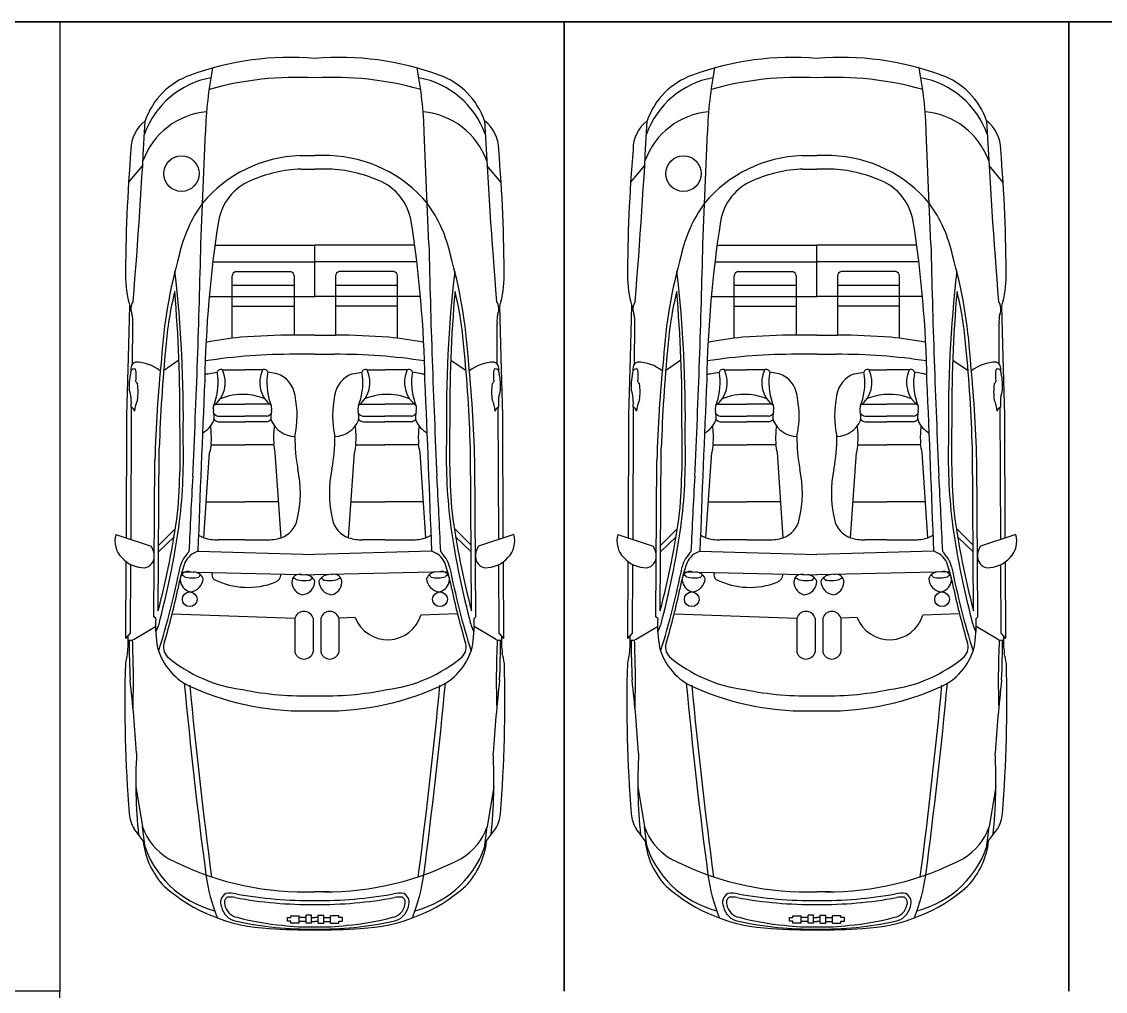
# Model space of a CAD drawing. Header units: inches. Extents: x 478327 to 492265, y -26791 to -22136.
# Drawn here: x 481247 to 481462.4, y -22395.9 to -22203.1 of the extents above; entities that cross this region are included whole.
import ezdxf

# ---------------------------------------------------------------- set-up
doc = ezdxf.new("R2010")
doc.units = ezdxf.units.IN
doc.header["$MEASUREMENT"] = 0
doc.layers.add('ceco.net 92', color=9, linetype='Continuous')
doc.layers.add('Parking', color=7, linetype='Continuous')

msp = doc.modelspace()

# ---------------------------------------------------------------- linework, layer by layer
at = {"layer": 'ceco.net 92', "linetype": 'ByBlock', "ltscale": 0.4}
for p, q in [((481282.602, -22247.23), (481283.507, -22225.153)), ((481327.927, -22247.23), (481327.022, -22225.153)), ((481382.4, -22247.23), (481383.305, -22225.153)), ((481427.725, -22247.23), (481426.82, -22225.153)), ((481302.278, -22229.725), (481305.265, -22229.725)), ((481308.251, -22229.725), (481305.265, -22229.725)), ((481402.076, -22229.725), (481405.063, -22229.725)), ((481408.049, -22229.725), (481405.063, -22229.725)), ((481268.233, -22235.041), (481271.043, -22231.661)), ((481342.296, -22235.041), (481339.487, -22231.661)), ((481368.031, -22235.041), (481370.841, -22231.661)), ((481442.094, -22235.041), (481439.285, -22231.661)), ((481302.492, -22232.387), (481305.265, -22232.387)), ((481308.038, -22232.387), (481305.265, -22232.387)), ((481402.29, -22232.387), (481405.063, -22232.387)), ((481407.836, -22232.387), (481405.063, -22232.387)), ((481285.423, -22247.506), (481305.265, -22247.506)), ((481325.107, -22247.506), (481305.265, -22247.506)), ((481305.265, -22257.766), (481305.265, -22247.506)), ((481385.221, -22247.506), (481405.063, -22247.506)), ((481424.905, -22247.506), (481405.063, -22247.506)), ((481405.063, -22257.766), (481405.063, -22247.506)), ((481284.992, -22250.872), (481305.265, -22250.872)), ((481325.538, -22250.872), (481305.265, -22250.872)), ((481384.79, -22250.872), (481405.063, -22250.872)), ((481425.336, -22250.872), (481405.063, -22250.872)), ((481288.833, -22266.035), (481288.833, -22253.645)), ((481289.569, -22252.771), (481300.418, -22252.771)), ((481301.154, -22253.645), (481301.154, -22265.399)), ((481309.375, -22253.645), (481309.375, -22265.399)), ((481320.961, -22252.771), (481310.112, -22252.771)), ((481321.697, -22266.035), (481321.697, -22253.645)), ((481388.631, -22266.035), (481388.631, -22253.645)), ((481389.367, -22252.771), (481400.216, -22252.771)), ((481400.952, -22253.645), (481400.952, -22265.399)), ((481409.173, -22253.645), (481409.173, -22265.399)), ((481420.759, -22252.771), (481409.91, -22252.771)), ((481421.495, -22266.035), (481421.495, -22253.645)), ((481301.154, -22255.54), (481288.833, -22255.54)), ((481321.697, -22255.54), (481309.375, -22255.54)), ((481400.952, -22255.54), (481388.631, -22255.54)), ((481421.495, -22255.54), (481409.173, -22255.54)), ((481284.267, -22257.766), (481305.265, -22257.766)), ((481326.263, -22257.766), (481305.265, -22257.766)), ((481384.065, -22257.766), (481405.063, -22257.766)), ((481426.061, -22257.766), (481405.063, -22257.766)), ((481268.204, -22269.868), (481268.471, -22259.616)), ((481288.833, -22259.651), (481301.154, -22259.651)), ((481321.697, -22259.651), (481309.375, -22259.651)), ((481342.326, -22269.868), (481342.058, -22259.616)), ((481368.001, -22269.868), (481368.269, -22259.616)), ((481388.631, -22259.651), (481400.952, -22259.651)), ((481421.495, -22259.651), (481409.173, -22259.651)), ((481442.124, -22269.868), (481441.856, -22259.616)), ((481269.006, -22271.226), (481269.052, -22263.024)), ((481341.524, -22271.226), (481341.478, -22263.024)), ((481368.804, -22271.226), (481368.85, -22263.024)), ((481441.322, -22271.226), (481441.276, -22263.024)), ((481305.265, -22265.399), (481301.154, -22265.399)), ((481305.265, -22265.399), (481309.375, -22265.399)), ((481405.063, -22265.399), (481400.952, -22265.399)), ((481405.063, -22265.399), (481409.173, -22265.399)), ((481267.911, -22281.32), (481268.204, -22269.868)), ((481275.206, -22272.43), (481278.255, -22270.324)), ((481305.265, -22269.228), (481301.332, -22269.228)), ((481305.265, -22269.228), (481309.197, -22269.228)), ((481335.332, -22272.523), (481332.271, -22270.431)), ((481342.619, -22281.32), (481342.326, -22269.868)), ((481367.709, -22281.32), (481368.001, -22269.868)), ((481375.004, -22272.43), (481378.053, -22270.324)), ((481405.063, -22269.228), (481401.13, -22269.228)), ((481405.063, -22269.228), (481408.995, -22269.228)), ((481435.13, -22272.523), (481432.069, -22270.431)), ((481442.417, -22281.32), (481442.124, -22269.868)), ((481283.996, -22273.09), (481285.835, -22272.782)), ((481286.901, -22272.329), (481291.364, -22272.329)), ((481294.862, -22272.329), (481291.364, -22272.329)), ((481297.767, -22273.09), (481295.928, -22272.782)), ((481312.763, -22273.09), (481314.602, -22272.782)), ((481315.667, -22272.329), (481319.165, -22272.329)), ((481323.629, -22272.329), (481319.165, -22272.329)), ((481326.533, -22273.09), (481324.695, -22272.782)), ((481383.794, -22273.09), (481385.633, -22272.782)), ((481386.699, -22272.329), (481391.162, -22272.329)), ((481394.66, -22272.329), (481391.162, -22272.329)), ((481397.565, -22273.09), (481395.726, -22272.782)), ((481412.561, -22273.09), (481414.4, -22272.782)), ((481415.465, -22272.329), (481418.963, -22272.329)), ((481423.427, -22272.329), (481418.963, -22272.329)), ((481426.331, -22273.09), (481424.493, -22272.782)), ((481285.479, -22279.159), (481291.364, -22279.159)), ((481296.284, -22279.159), (481291.364, -22279.159)), ((481314.245, -22279.159), (481319.165, -22279.159)), ((481325.051, -22279.159), (481319.165, -22279.159)), ((481385.277, -22279.159), (481391.162, -22279.159)), ((481396.082, -22279.159), (481391.162, -22279.159)), ((481414.043, -22279.159), (481418.963, -22279.159)), ((481424.849, -22279.159), (481418.963, -22279.159)), ((481267.803, -22305.744), (481267.911, -22281.32)), ((481268.718, -22306.051), (481268.833, -22279.79)), ((481286.06, -22281.519), (481291.364, -22281.519)), ((481295.703, -22281.519), (481291.364, -22281.519)), ((481314.826, -22281.519), (481319.165, -22281.519)), ((481324.47, -22281.519), (481319.165, -22281.519)), ((481341.812, -22306.051), (481341.696, -22279.79)), ((481342.726, -22305.744), (481342.619, -22281.32)), ((481367.601, -22305.744), (481367.709, -22281.32)), ((481368.516, -22306.051), (481368.631, -22279.79)), ((481385.858, -22281.519), (481391.162, -22281.519)), ((481395.501, -22281.519), (481391.162, -22281.519)), ((481414.624, -22281.519), (481418.963, -22281.519)), ((481424.268, -22281.519), (481418.963, -22281.519)), ((481441.61, -22306.051), (481441.494, -22279.79)), ((481442.524, -22305.744), (481442.417, -22281.32)), ((481286.073, -22282.68), (481291.364, -22282.68)), ((481295.69, -22282.68), (481291.364, -22282.68)), ((481314.84, -22282.68), (481319.165, -22282.68)), ((481324.457, -22282.68), (481319.165, -22282.68)), ((481385.871, -22282.68), (481391.162, -22282.68)), ((481395.488, -22282.68), (481391.162, -22282.68)), ((481414.638, -22282.68), (481418.963, -22282.68)), ((481424.254, -22282.68), (481418.963, -22282.68)), ((481274.135, -22320.21), (481274.345, -22287.89)), ((481284.625, -22287.243), (481291.364, -22287.243)), ((481297.138, -22287.243), (481291.364, -22287.243)), ((481313.391, -22287.243), (481319.165, -22287.243)), ((481325.905, -22287.243), (481319.165, -22287.243)), ((481336.395, -22320.21), (481336.184, -22287.89)), ((481373.932, -22320.21), (481374.143, -22287.89)), ((481384.423, -22287.243), (481391.162, -22287.243)), ((481396.936, -22287.243), (481391.162, -22287.243)), ((481413.189, -22287.243), (481418.963, -22287.243)), ((481425.703, -22287.243), (481418.963, -22287.243)), ((481436.193, -22320.21), (481435.982, -22287.89)), ((481283.207, -22305.709), (481284.354, -22288.731)), ((481298.556, -22305.709), (481297.409, -22288.731)), ((481311.974, -22305.709), (481313.121, -22288.731)), ((481327.322, -22305.709), (481326.175, -22288.731)), ((481383.005, -22305.709), (481384.152, -22288.731)), ((481398.354, -22305.709), (481397.207, -22288.731)), ((481411.772, -22305.709), (481412.919, -22288.731)), ((481427.12, -22305.709), (481425.973, -22288.731)), ((481273.25, -22321.454), (481273.461, -22290.355)), ((481337.279, -22321.454), (481337.069, -22290.355)), ((481373.048, -22321.454), (481373.259, -22290.355)), ((481437.077, -22321.454), (481436.867, -22290.355)), ((481283.69, -22298.567), (481291.364, -22298.567)), ((481298.073, -22298.567), (481291.364, -22298.567)), ((481312.456, -22298.567), (481319.165, -22298.567)), ((481326.84, -22298.567), (481319.165, -22298.567)), ((481383.488, -22298.567), (481391.162, -22298.567)), ((481397.871, -22298.567), (481391.162, -22298.567)), ((481412.254, -22298.567), (481418.963, -22298.567)), ((481426.638, -22298.567), (481418.963, -22298.567)), ((481265.693, -22305.035), (481272.742, -22307.403)), ((481274.22, -22307.163), (481277.535, -22303.893)), ((481336.31, -22307.163), (481332.995, -22303.893)), ((481344.837, -22305.035), (481337.788, -22307.403)), ((481365.491, -22305.035), (481372.54, -22307.403)), ((481374.018, -22307.163), (481377.333, -22303.893)), ((481436.108, -22307.163), (481432.793, -22303.893)), ((481444.635, -22305.035), (481437.586, -22307.403)), ((481274.211, -22308.51), (481277.275, -22305.513)), ((481291.364, -22306.149), (481286.062, -22306.149)), ((481291.364, -22306.149), (481295.701, -22306.149)), ((481319.165, -22306.149), (481314.829, -22306.149)), ((481319.165, -22306.149), (481324.468, -22306.149)), ((481336.319, -22308.51), (481333.255, -22305.513)), ((481374.009, -22308.51), (481377.073, -22305.513)), ((481391.162, -22306.149), (481385.86, -22306.149)), ((481391.162, -22306.149), (481395.499, -22306.149)), ((481418.963, -22306.149), (481414.627, -22306.149)), ((481418.963, -22306.149), (481424.265, -22306.149)), ((481436.117, -22308.51), (481433.053, -22305.513)), ((481282.016, -22308.392), (481305.265, -22309.065)), ((481328.514, -22308.392), (481305.265, -22309.065)), ((481381.814, -22308.392), (481405.063, -22309.065)), ((481428.312, -22308.392), (481405.063, -22309.065)), ((481267.716, -22325.716), (481267.783, -22310.469)), ((481268.636, -22324.664), (481268.696, -22311.031)), ((481341.894, -22324.664), (481341.834, -22311.031)), ((481342.814, -22325.716), (481342.747, -22310.469)), ((481367.514, -22325.716), (481367.581, -22310.469)), ((481368.434, -22324.664), (481368.494, -22311.031)), ((481441.692, -22324.664), (481441.632, -22311.031)), ((481442.612, -22325.716), (481442.545, -22310.469)), ((481278.861, -22312.455), (481305.265, -22313.105)), ((481331.668, -22312.455), (481305.265, -22313.105)), ((481378.659, -22312.455), (481405.063, -22313.105)), ((481431.466, -22312.455), (481405.063, -22313.105)), ((481273.622, -22321.748), (481273.25, -22321.454)), ((481276.909, -22320.825), (481301.291, -22321.691)), ((481301.291, -22321.691), (481301.291, -22328.472)), ((481304.903, -22321.691), (481304.903, -22328.472)), ((481306.445, -22321.691), (481306.445, -22328.472)), ((481313.288, -22321.547), (481310.048, -22321.662)), ((481310.057, -22321.691), (481310.057, -22328.472)), ((481333.621, -22320.825), (481326.357, -22321.083)), ((481336.908, -22321.748), (481337.279, -22321.454)), ((481373.42, -22321.748), (481373.048, -22321.454)), ((481376.707, -22320.825), (481401.089, -22321.691)), ((481401.089, -22321.691), (481401.089, -22328.472)), ((481404.701, -22321.691), (481404.701, -22328.472)), ((481406.243, -22321.691), (481406.243, -22328.472)), ((481413.086, -22321.547), (481409.846, -22321.662)), ((481409.855, -22321.691), (481409.855, -22328.472)), ((481433.419, -22320.825), (481426.155, -22321.083)), ((481436.706, -22321.748), (481437.077, -22321.454)), ((481267.716, -22325.716), (481268.636, -22324.664)), ((481269.362, -22325.873), (481273.599, -22323.319)), ((481341.167, -22325.873), (481336.931, -22323.319)), ((481342.814, -22325.716), (481341.894, -22324.664)), ((481367.514, -22325.716), (481368.434, -22324.664)), ((481369.16, -22325.873), (481373.397, -22323.319)), ((481440.965, -22325.873), (481436.729, -22323.319)), ((481442.612, -22325.716), (481441.692, -22324.664)), ((481269.677, -22355.133), (481271.008, -22363.196)), ((481340.852, -22355.133), (481339.521, -22363.196)), ((481369.475, -22355.133), (481370.806, -22363.196)), ((481440.65, -22355.133), (481439.319, -22363.196)), ((481271.555, -22367.345), (481271.008, -22363.196)), ((481338.975, -22367.345), (481339.521, -22363.196)), ((481371.353, -22367.345), (481370.806, -22363.196)), ((481438.773, -22367.345), (481439.319, -22363.196)), ((481271.115, -22365.979), (481269.32, -22363.582)), ((481339.415, -22365.979), (481341.209, -22363.582)), ((481370.913, -22365.979), (481369.118, -22363.582)), ((481439.213, -22365.979), (481441.007, -22363.582)), ((481302.403, -22376.092), (481305.265, -22376.092)), ((481308.126, -22376.092), (481305.265, -22376.092)), ((481402.201, -22376.092), (481405.063, -22376.092)), ((481407.924, -22376.092), (481405.063, -22376.092)), ((481303.509, -22382.322), (481303.509, -22380.772)), ((481304.62, -22380.772), (481303.509, -22380.772)), ((481304.62, -22382.322), (481304.62, -22380.772)), ((481305.91, -22382.322), (481305.91, -22380.772)), ((481305.91, -22380.772), (481307.02, -22380.772)), ((481307.02, -22382.322), (481307.02, -22380.772)), ((481403.307, -22382.322), (481403.307, -22380.772)), ((481404.418, -22380.772), (481403.307, -22380.772)), ((481404.418, -22382.322), (481404.418, -22380.772)), ((481405.708, -22382.322), (481405.708, -22380.772)), ((481405.708, -22380.772), (481406.818, -22380.772)), ((481406.818, -22382.322), (481406.818, -22380.772)), ((481299.799, -22381.959), (481299.799, -22381.214)), ((481299.799, -22381.214), (481300.486, -22381.214)), ((481300.486, -22381.959), (481299.799, -22381.959)), ((481300.486, -22380.876), (481302.139, -22380.876)), ((481300.486, -22381.214), (481300.486, -22380.876)), ((481300.486, -22382.332), (481300.486, -22381.959)), ((481302.139, -22382.332), (481300.486, -22382.332)), ((481302.139, -22382.332), (481302.139, -22380.876)), ((481303.509, -22381.201), (481302.139, -22381.201)), ((481303.509, -22382.006), (481302.139, -22382.006)), ((481304.62, -22382.322), (481303.509, -22382.322)), ((481304.62, -22381.201), (481305.265, -22381.201)), ((481304.62, -22382.006), (481305.265, -22382.006)), ((481305.91, -22381.201), (481305.265, -22381.201)), ((481305.91, -22382.006), (481305.265, -22382.006)), ((481305.91, -22382.322), (481307.02, -22382.322)), ((481307.02, -22381.201), (481308.391, -22381.201)), ((481307.02, -22382.006), (481308.391, -22382.006)), ((481308.391, -22382.332), (481308.391, -22380.876)), ((481310.044, -22380.876), (481308.391, -22380.876)), ((481308.391, -22382.332), (481310.044, -22382.332)), ((481310.044, -22381.214), (481310.044, -22380.876)), ((481310.731, -22381.214), (481310.044, -22381.214)), ((481310.044, -22381.959), (481310.731, -22381.959)), ((481310.044, -22382.332), (481310.044, -22381.959)), ((481310.731, -22381.959), (481310.731, -22381.214)), ((481399.597, -22381.959), (481399.597, -22381.214)), ((481399.597, -22381.214), (481400.284, -22381.214)), ((481400.284, -22381.959), (481399.597, -22381.959)), ((481400.284, -22380.876), (481401.937, -22380.876)), ((481400.284, -22381.214), (481400.284, -22380.876)), ((481400.284, -22382.332), (481400.284, -22381.959)), ((481401.937, -22382.332), (481400.284, -22382.332)), ((481401.937, -22382.332), (481401.937, -22380.876)), ((481403.307, -22381.201), (481401.937, -22381.201)), ((481403.307, -22382.006), (481401.937, -22382.006)), ((481404.418, -22382.322), (481403.307, -22382.322)), ((481404.418, -22381.201), (481405.063, -22381.201)), ((481404.418, -22382.006), (481405.063, -22382.006)), ((481405.708, -22381.201), (481405.063, -22381.201)), ((481405.708, -22382.006), (481405.063, -22382.006)), ((481405.708, -22382.322), (481406.818, -22382.322)), ((481406.818, -22381.201), (481408.189, -22381.201)), ((481406.818, -22382.006), (481408.189, -22382.006)), ((481408.189, -22382.332), (481408.189, -22380.876)), ((481409.842, -22380.876), (481408.189, -22380.876)), ((481408.189, -22382.332), (481409.842, -22382.332)), ((481409.842, -22381.214), (481409.842, -22380.876)), ((481410.529, -22381.214), (481409.842, -22381.214)), ((481409.842, -22381.959), (481410.529, -22381.959)), ((481409.842, -22382.332), (481409.842, -22381.959)), ((481410.529, -22381.959), (481410.529, -22381.214))]:
    msp.add_line(p, q, dxfattribs=at)
for centre, radius in [((481278.744, -22233.302), 3.53), ((481378.542, -22233.302), 3.53), ((481280.383, -22317.928), 1.46), ((481330.146, -22317.928), 1.46), ((481380.181, -22317.928), 1.46), ((481429.944, -22317.928), 1.46)]:
    msp.add_circle(centre, radius, dxfattribs=at)
for centre, radius, start, end in [((481300.386, -22267.923), 57.733, 85.15275, 110.11772), ((481310.143, -22267.923), 57.733, 69.88228, 94.84725), ((481400.184, -22267.923), 57.733, 85.15275, 110.11772), ((481409.941, -22267.923), 57.733, 69.88228, 94.84725), ((481366.445, -22227.778), 82.98, 169.24931, 178.18705), ((481244.084, -22227.778), 82.98, 1.81295, 10.75069), ((481466.243, -22227.778), 82.98, 169.24931, 178.18705), ((481343.882, -22227.778), 82.98, 1.81295, 10.75069), ((481287.806, -22231.402), 17.462, 100.65667, 160.05637), ((481285.518, -22227.652), 14.806, 109.69244, 160.85492), ((481301.552, -22278.445), 64.267, 86.68831, 105.63873), ((481308.977, -22278.445), 64.267, 74.36127, 93.31169), ((481322.723, -22231.402), 17.462, 19.94363, 79.34333), ((481325.011, -22227.652), 14.806, 19.14508, 70.30756), ((481387.604, -22231.402), 17.462, 100.65667, 160.05637), ((481385.316, -22227.652), 14.806, 109.69244, 160.85492), ((481401.35, -22278.445), 64.267, 86.68831, 105.63873), ((481408.775, -22278.445), 64.267, 74.36127, 93.31169), ((481422.521, -22231.402), 17.462, 19.94363, 79.34333), ((481424.809, -22227.652), 14.806, 19.14508, 70.30756), ((481285.089, -22235.838), 14.893, 95.18545, 159.95994), ((481325.441, -22235.838), 14.893, 20.04006, 84.81455), ((481384.887, -22235.838), 14.893, 95.18545, 159.95994), ((481425.239, -22235.838), 14.893, 20.04006, 84.81455), ((481275.949, -22228.525), 7.234, 127.64394, 179.74125), ((480053.342, -22160.187), 1219.797, 355.366428, 357.057854), ((482557.188, -22160.187), 1219.797, 182.942146, 184.633572), ((481334.58, -22228.525), 7.234, 0.25875, 52.35606), ((481375.747, -22228.525), 7.234, 127.64394, 179.74125), ((480153.14, -22160.187), 1219.797, 355.366428, 357.057854), ((482656.986, -22160.187), 1219.797, 182.942146, 184.633572), ((481434.378, -22228.525), 7.234, 0.25875, 52.35606), ((481573.133, -22254.181), 305.5, 175.17651, 180.02156), ((481303.217, -22256.144), 26.436, 92.03429, 140.11434), ((481307.313, -22256.144), 26.436, 39.88566, 87.96571), ((481037.397, -22254.181), 305.5, 359.97844, 4.82349), ((481672.931, -22254.181), 305.5, 175.17651, 180.02156), ((481403.015, -22256.144), 26.436, 92.03429, 140.11434), ((481407.111, -22256.144), 26.436, 39.88566, 87.96571), ((481137.195, -22254.181), 305.5, 359.97844, 4.82349), ((481303.467, -22259.014), 26.645, 92.09839, 114.04365), ((481307.062, -22259.014), 26.645, 65.95635, 87.90161), ((481403.265, -22259.014), 26.645, 92.09839, 114.04365), ((481406.86, -22259.014), 26.645, 65.95635, 87.90161), ((481296.506, -22244.462), 10.527, 111.71014, 170.89698), ((481314.024, -22244.462), 10.527, 9.10302, 68.28986), ((481396.304, -22244.462), 10.527, 111.71014, 170.89698), ((481413.822, -22244.462), 10.527, 9.10302, 68.28986), ((481305.181, -22255.396), 27.524, 143.93427, 167.70684), ((481305.349, -22255.396), 27.524, 12.29316, 36.06573), ((481404.979, -22255.396), 27.524, 143.93427, 167.70684), ((481405.147, -22255.396), 27.524, 12.29316, 36.06573), ((481512.455, -22278.273), 229.108, 171.09195, 179.03344), ((481098.074, -22278.273), 229.108, 0.96656, 8.90805), ((481612.253, -22278.273), 229.108, 171.09195, 179.03344), ((481197.872, -22278.273), 229.108, 0.96656, 8.90805), ((479348.77, -22203.5), 1934.327, 357.33196, 358.704602), ((483261.76, -22203.5), 1934.327, 181.295398, 182.66804), ((479448.568, -22203.5), 1934.327, 357.33196, 358.704602), ((483361.558, -22203.5), 1934.327, 181.295398, 182.66804), ((481375.706, -22276.863), 101.178, 164.33052, 176.21711), ((481234.824, -22276.863), 101.178, 3.78289, 15.66948), ((481475.504, -22276.863), 101.178, 164.33052, 176.21711), ((481334.622, -22276.863), 101.178, 3.78289, 15.66948), ((481028.786, -22281.626), 250.334, 359.066, 6.6276), ((481289.734, -22253.657), 0.901, 100.52916, 179.26727), ((481300.253, -22253.657), 0.901, 0.73273, 79.47084), ((481310.276, -22253.657), 0.901, 100.52916, 179.26727), ((481320.796, -22253.657), 0.901, 0.73273, 79.47084), ((481581.744, -22281.626), 250.334, 173.3724, 180.934), ((481128.584, -22281.626), 250.334, 359.066, 6.6276), ((481389.532, -22253.657), 0.901, 100.52916, 179.26727), ((481400.051, -22253.657), 0.901, 0.73273, 79.47084), ((481410.074, -22253.657), 0.901, 100.52916, 179.26727), ((481420.594, -22253.657), 0.901, 0.73273, 79.47084), ((481681.542, -22281.626), 250.334, 173.3724, 180.934), ((481291.524, -22253.257), 23.913, 182.48827, 197.29565), ((481319.006, -22253.257), 23.913, 342.70435, 357.51173), ((481391.322, -22253.257), 23.913, 182.48827, 197.29565), ((481418.804, -22253.257), 23.913, 342.70435, 357.51173), ((481344.412, -22273.152), 68.994, 166.23059, 175.48677), ((481006.222, -22280.582), 272.226, 359.43889, 5.02657), ((481604.308, -22280.582), 272.226, 174.97343, 180.56111), ((481266.118, -22273.152), 68.994, 4.51323, 13.76941), ((481444.21, -22273.152), 68.994, 166.23059, 175.48677), ((481106.02, -22280.582), 272.226, 359.43889, 5.02657), ((481704.105, -22280.582), 272.226, 174.97343, 180.56111), ((481365.916, -22273.152), 68.994, 4.51323, 13.76941), ((481271.393, -22260.24), 2.704, 145.96272, 202.84642), ((481339.137, -22260.24), 2.704, 337.15358, 34.03728), ((481371.191, -22260.24), 2.704, 145.96272, 202.84642), ((481438.934, -22260.24), 2.704, 337.15358, 34.03728), ((481264.014, -22262.588), 5.056, 355.05314, 14.87788), ((481346.515, -22262.588), 5.056, 165.12212, 184.94686), ((481363.812, -22262.588), 5.056, 355.05314, 14.87788), ((481446.313, -22262.588), 5.056, 165.12212, 184.94686), ((481297.053, -22333.554), 68.017, 95.45938, 101.38089), ((481303.403, -22443.954), 178.569, 90.72142, 94.11726), ((481307.127, -22443.954), 178.569, 85.88274, 89.27858), ((481313.477, -22333.554), 68.017, 78.61911, 84.54062), ((481396.851, -22333.554), 68.017, 95.45938, 101.38089), ((481403.201, -22443.954), 178.569, 90.72142, 94.11726), ((481406.925, -22443.954), 178.569, 85.88274, 89.27858), ((481413.275, -22333.554), 68.017, 78.61911, 84.54062), ((481564.768, -22296.298), 290.544, 174.35585, 178.34187), ((481045.762, -22296.298), 290.544, 1.65813, 5.64415), ((481664.566, -22296.298), 290.544, 174.35585, 178.34187), ((481145.56, -22296.298), 290.544, 1.65813, 5.64415), ((481270.154, -22272.161), 1.481, 111.72869, 193.40795), ((481269.568, -22278.852), 8.066, 52.04383, 89.73319), ((481563.884, -22298.762), 290.544, 174.35585, 178.34187), ((481300.854, -22383.593), 114.366, 89.76048, 98.73939), ((481309.675, -22383.593), 114.366, 81.26061, 90.23952), ((481046.646, -22298.762), 290.544, 1.65813, 5.64415), ((481340.961, -22278.852), 8.066, 90.26681, 127.95617), ((481340.376, -22272.161), 1.481, 346.59205, 68.27131), ((481369.952, -22272.161), 1.481, 111.72869, 193.40795), ((481369.366, -22278.852), 8.066, 52.04383, 89.73319), ((481663.681, -22298.762), 290.544, 174.35585, 178.34187), ((481400.652, -22383.593), 114.366, 89.76048, 98.73939), ((481409.473, -22383.593), 114.366, 81.26061, 90.23952), ((481146.444, -22298.762), 290.544, 1.65813, 5.64415), ((481440.759, -22278.852), 8.066, 90.26681, 127.95617), ((481440.174, -22272.161), 1.481, 346.59205, 68.27131), ((481281.707, -22275.652), 13.369, 166.3848, 182.31568), ((481269.336, -22272.842), 0.708, 65.20591, 151.60733), ((481261.875, -22273.629), 7.889, 352.58524, 10.44837), ((481281.607, -22274.79), 5.838, 307.07267, 24.92882), ((481274.252, -22274.963), 11.787, 340.80124, 10.66299), ((481286.553, -22272.992), 0.748, 62.31818, 163.66705), ((481300.156, -22274.79), 5.838, 155.07118, 232.92733), ((481295.21, -22272.992), 0.748, 16.33295, 117.68182), ((481307.511, -22274.963), 11.787, 169.33701, 199.19876), ((481310.373, -22274.79), 5.838, 307.07267, 24.92882), ((481303.018, -22274.963), 11.787, 340.80124, 10.66299), ((481315.32, -22272.992), 0.748, 62.31818, 163.66705), ((481328.923, -22274.79), 5.838, 155.07118, 232.92733), ((481323.977, -22272.992), 0.748, 16.33295, 117.68182), ((481336.278, -22274.963), 11.787, 169.33701, 199.19876), ((481348.655, -22273.629), 7.889, 169.55163, 187.41476), ((481341.193, -22272.842), 0.708, 28.39267, 114.79409), ((481328.823, -22275.652), 13.369, 357.68432, 13.6152), ((481381.505, -22275.652), 13.369, 166.3848, 182.31568), ((481369.134, -22272.842), 0.708, 65.20591, 151.60733), ((481361.673, -22273.629), 7.889, 352.58524, 10.44837), ((481381.405, -22274.79), 5.838, 307.07267, 24.92882), ((481374.05, -22274.963), 11.787, 340.80124, 10.66299), ((481386.351, -22272.992), 0.748, 62.31818, 163.66705), ((481399.954, -22274.79), 5.838, 155.07118, 232.92733), ((481395.008, -22272.992), 0.748, 16.33295, 117.68182), ((481407.309, -22274.963), 11.787, 169.33701, 199.19876), ((481410.171, -22274.79), 5.838, 307.07267, 24.92882), ((481402.816, -22274.963), 11.787, 340.80124, 10.66299), ((481415.118, -22272.992), 0.748, 62.31818, 163.66705), ((481428.721, -22274.79), 5.838, 155.07118, 232.92733), ((481423.775, -22272.992), 0.748, 16.33295, 117.68182), ((481436.076, -22274.963), 11.787, 169.33701, 199.19876), ((481448.453, -22273.629), 7.889, 169.55163, 187.41476), ((481440.991, -22272.842), 0.708, 28.39267, 114.79409), ((481428.621, -22275.652), 13.369, 357.68432, 13.6152), ((481270.908, -22274.124), 1.318, 203.40773, 226.84543), ((481258.552, -22276.713), 11.57, 352.10007, 8.08579), ((485086.739, -22444.088), 3807.142, 177.445559, 177.95741), ((481285.74, -22278.153), 5.354, 109.00232, 115.90523), ((481296.023, -22278.153), 5.354, 7.61599, 70.99768), ((481314.506, -22278.153), 5.354, 109.00232, 172.38401), ((481324.79, -22278.153), 5.354, 64.09477, 70.99768), ((477523.791, -22444.088), 3807.142, 2.04259, 2.554441), ((481351.978, -22276.713), 11.57, 171.91421, 187.89993), ((481339.622, -22274.124), 1.318, 313.15457, 336.59227), ((481370.706, -22274.124), 1.318, 203.40773, 226.84543), ((481358.35, -22276.713), 11.57, 352.10007, 8.08579), ((485186.537, -22444.088), 3807.142, 177.445559, 177.95741), ((481385.538, -22278.153), 5.354, 109.00232, 115.90523), ((481395.821, -22278.153), 5.354, 7.61599, 70.99768), ((481414.304, -22278.153), 5.354, 109.00232, 172.38401), ((481424.588, -22278.153), 5.354, 64.09477, 70.99768), ((477623.589, -22444.088), 3807.142, 2.04259, 2.554441), ((481451.776, -22276.713), 11.57, 171.91421, 187.89993), ((481439.42, -22274.124), 1.318, 313.15457, 336.59227), ((481259.937, -22278.936), 8.848, 354.60527, 18.06689), ((481290.773, -22288.138), 10.943, 86.90139, 113.46232), ((481290.99, -22288.138), 10.943, 66.53768, 88.03929), ((481319.54, -22288.138), 10.943, 91.96071, 113.46232), ((481319.757, -22288.138), 10.943, 66.53768, 93.09861), ((481350.593, -22278.936), 8.848, 161.93311, 185.39473), ((481359.735, -22278.936), 8.848, 354.60527, 18.06689), ((481390.571, -22288.138), 10.943, 86.90139, 113.46232), ((481390.788, -22288.138), 10.943, 66.53768, 88.03929), ((481419.338, -22288.138), 10.943, 91.96071, 113.46232), ((481419.555, -22288.138), 10.943, 66.53768, 93.09861), ((481450.391, -22278.936), 8.848, 161.93311, 185.39473), ((481274.846, -22280.728), 5.409, 153.3599, 177.98376), ((481287.329, -22280.019), 2.276, 148.76482, 192.67953), ((481294.434, -22280.019), 2.276, 347.32047, 31.23518), ((481282.019, -22281.464), 19.725, 348.03706, 11.76209), ((481328.511, -22281.464), 19.725, 168.23791, 191.96294), ((481316.096, -22280.019), 2.276, 148.76482, 192.67953), ((481323.201, -22280.019), 2.276, 347.32047, 31.23518), ((481335.684, -22280.728), 5.409, 2.01624, 26.6401), ((481374.644, -22280.728), 5.409, 153.3599, 177.98376), ((481387.127, -22280.019), 2.276, 148.76482, 192.67953), ((481394.232, -22280.019), 2.276, 347.32047, 31.23518), ((481381.817, -22281.464), 19.725, 348.03706, 11.76209), ((481428.309, -22281.464), 19.725, 168.23791, 191.96294), ((481415.894, -22280.019), 2.276, 148.76482, 192.67953), ((481422.999, -22280.019), 2.276, 347.32047, 31.23518), ((481435.482, -22280.728), 5.409, 2.01624, 26.6401), ((481268.574, -22280.622), 0.871, 5.53786, 78.62825), ((481281.266, -22281.547), 3.977, 348.05537, 14.98799), ((481286.233, -22280.267), 1.264, 215.66924, 262.09406), ((481295.53, -22280.267), 1.264, 277.90594, 324.33076), ((481300.497, -22281.547), 3.977, 165.01201, 191.94463), ((481310.033, -22281.547), 3.977, 348.05537, 14.98799), ((481315, -22280.267), 1.264, 215.66924, 262.09406), ((481324.296, -22280.267), 1.264, 277.90594, 324.33076), ((481329.263, -22281.547), 3.977, 165.01201, 191.94463), ((481341.956, -22280.622), 0.871, 101.37175, 174.46214), ((481368.372, -22280.622), 0.871, 5.53786, 78.62825), ((481381.064, -22281.547), 3.977, 348.05537, 14.98799), ((481386.031, -22280.267), 1.264, 215.66924, 262.09406), ((481395.328, -22280.267), 1.264, 277.90594, 324.33076), ((481400.295, -22281.547), 3.977, 165.01201, 191.94463), ((481409.831, -22281.547), 3.977, 348.05537, 14.98799), ((481414.798, -22280.267), 1.264, 215.66924, 262.09406), ((481424.094, -22280.267), 1.264, 277.90594, 324.33076), ((481429.061, -22281.547), 3.977, 165.01201, 191.94463), ((481441.754, -22280.622), 0.871, 101.37175, 174.46214), ((481122.002, -22288.037), 156.507, 355.3262, 1.75351), ((481280.404, -22280.411), 5.142, 299.38487, 337.60254), ((481284.057, -22283.907), 0.553, 5.14732, 40.39237), ((481286.467, -22281.112), 1.616, 218.5437, 255.91125), ((481295.296, -22281.112), 1.616, 284.08875, 321.4563), ((481301.359, -22280.411), 5.142, 202.39746, 269.5168), ((481297.706, -22283.907), 0.553, 139.60763, 174.85268), ((481309.17, -22280.411), 5.142, 270.4832, 337.60254), ((481312.823, -22283.907), 0.553, 5.14732, 40.39237), ((481315.233, -22281.112), 1.616, 218.5437, 255.91125), ((481324.063, -22281.112), 1.616, 284.08875, 321.4563), ((481330.126, -22280.411), 5.142, 202.39746, 240.61513), ((481326.473, -22283.907), 0.553, 139.60763, 174.85268), ((481488.528, -22288.037), 156.507, 178.24649, 184.6738), ((481221.8, -22288.037), 156.507, 355.3262, 1.75351), ((481380.202, -22280.411), 5.142, 299.38487, 337.60254), ((481383.855, -22283.907), 0.553, 5.14732, 40.39237), ((481386.265, -22281.112), 1.616, 218.5437, 255.91125), ((481395.094, -22281.112), 1.616, 284.08875, 321.4563), ((481401.157, -22280.411), 5.142, 202.39746, 269.5168), ((481397.504, -22283.907), 0.553, 139.60763, 174.85268), ((481408.968, -22280.411), 5.142, 270.4832, 337.60254), ((481412.621, -22283.907), 0.553, 5.14732, 40.39237), ((481415.031, -22281.112), 1.616, 218.5437, 255.91125), ((481423.861, -22281.112), 1.616, 284.08875, 321.4563), ((481429.924, -22280.411), 5.142, 202.39746, 240.61513), ((481426.271, -22283.907), 0.553, 139.60763, 174.85268), ((481588.326, -22288.037), 156.507, 178.24649, 184.6738), ((481165.57, -22289.337), 113.574, 353.3728, 1.83178), ((481264.464, -22285.756), 20.232, 356.15266, 5.38676), ((481317.298, -22285.756), 20.232, 174.61324, 183.84734), ((481330.589, -22286.314), 29.282, 178.51118, 191.19139), ((481279.941, -22286.314), 29.282, 348.80861, 1.48882), ((481293.231, -22285.756), 20.232, 356.15266, 5.38676), ((481346.065, -22285.756), 20.232, 174.61324, 183.84734), ((481444.959, -22289.337), 113.574, 178.16822, 186.6272), ((481265.368, -22289.337), 113.574, 353.3728, 1.83178), ((481364.262, -22285.756), 20.232, 356.15266, 5.38676), ((481417.096, -22285.756), 20.232, 174.61324, 183.84734), ((481430.386, -22286.314), 29.282, 178.51118, 191.19139), ((481379.739, -22286.314), 29.282, 348.80861, 1.48882), ((481393.029, -22285.756), 20.232, 356.15266, 5.38676), ((481445.863, -22285.756), 20.232, 174.61324, 183.84734), ((481544.757, -22289.337), 113.574, 178.16822, 186.6272), ((481327.782, -22295.858), 44.009, 168.54011, 170.6809), ((481253.981, -22295.858), 44.009, 9.3191, 11.45989), ((481356.549, -22295.858), 44.009, 168.54011, 170.6809), ((481282.747, -22295.858), 44.009, 9.3191, 11.45989), ((481427.58, -22295.858), 44.009, 168.54011, 170.6809), ((481353.779, -22295.858), 44.009, 9.3191, 11.45989), ((481456.347, -22295.858), 44.009, 168.54011, 170.6809), ((481382.545, -22295.858), 44.009, 9.3191, 11.45989), ((481279.594, -22296.838), 22.789, 346.79516, 12.26599), ((481330.936, -22296.838), 22.789, 167.73401, 193.20484), ((481379.392, -22296.838), 22.789, 346.79516, 12.26599), ((481430.734, -22296.838), 22.789, 167.73401, 193.20484), ((482272.666, -22351.443), 993.355, 176.658433, 177.52077), ((480337.863, -22351.443), 993.355, 2.47923, 3.341567), ((482372.464, -22351.443), 993.355, 176.658433, 177.52077), ((480437.661, -22351.443), 993.355, 2.47923, 3.341567), ((481116.074, -22278.756), 163.406, 345.30416, 352.25067), ((481494.455, -22278.756), 163.406, 187.74933, 194.69584), ((481215.872, -22278.756), 163.406, 345.30416, 352.25067), ((481594.253, -22278.756), 163.406, 187.74933, 194.69584), ((481116.472, -22280.411), 163.406, 345.30416, 352.25067), ((481296.921, -22301.02), 4.966, 289.21899, 348.09574), ((481313.609, -22301.02), 4.966, 191.90426, 250.78101), ((481494.058, -22280.411), 163.406, 187.74933, 194.69584), ((481216.27, -22280.411), 163.406, 345.30416, 352.25067), ((481396.719, -22301.02), 4.966, 289.21899, 348.09574), ((481413.407, -22301.02), 4.966, 191.90426, 250.78101), ((481593.856, -22280.411), 163.406, 187.74933, 194.69584), ((481270.332, -22306.298), 4.808, 164.76894, 223.8838), ((481284.842, -22301.02), 4.966, 236.92574, 250.78101), ((481325.688, -22301.02), 4.966, 289.21899, 303.07426), ((481340.197, -22306.298), 4.808, 316.1162, 15.23106), ((481370.13, -22306.298), 4.808, 164.76894, 223.8838), ((481384.64, -22301.02), 4.966, 236.92574, 250.78101), ((481425.486, -22301.02), 4.966, 289.21899, 303.07426), ((481439.995, -22306.298), 4.808, 316.1162, 15.23106), ((481270.184, -22309.226), 3.141, 356.29886, 35.47946), ((481286.279, -22295.252), 10.899, 253.6324, 268.86244), ((481295.484, -22295.252), 10.899, 271.13756, 286.3676), ((481315.045, -22295.252), 10.899, 253.6324, 268.86244), ((481324.251, -22295.252), 10.899, 271.13756, 286.3676), ((481340.345, -22309.226), 3.141, 144.52054, 183.70114), ((481369.982, -22309.226), 3.141, 356.29886, 35.47946), ((481386.077, -22295.252), 10.899, 253.6324, 268.86244), ((481395.282, -22295.252), 10.899, 271.13756, 286.3676), ((481414.843, -22295.252), 10.899, 253.6324, 268.86244), ((481424.049, -22295.252), 10.899, 271.13756, 286.3676), ((481440.143, -22309.226), 3.141, 144.52054, 183.70114), ((481271.426, -22305.571), 6.105, 221.68517, 270.51511), ((481271.076, -22309.47), 2.243, 280.40611, 1.053), ((481285.565, -22313.644), 7.422, 135.83634, 162.83141), ((481283.223, -22312.369), 4.156, 106.88341, 155.18378), ((481327.307, -22312.369), 4.156, 24.81622, 73.11659), ((481324.965, -22313.644), 7.422, 17.16859, 44.16366), ((481339.454, -22309.47), 2.243, 178.947, 259.59389), ((481339.103, -22305.571), 6.105, 269.48489, 318.31483), ((481371.224, -22305.571), 6.105, 221.68517, 270.51511), ((481370.874, -22309.47), 2.243, 280.40611, 1.053), ((481385.363, -22313.644), 7.422, 135.83634, 162.83141), ((481383.021, -22312.369), 4.156, 106.88341, 155.18378), ((481427.105, -22312.369), 4.156, 24.81622, 73.11659), ((481424.763, -22313.644), 7.422, 17.16859, 44.16366), ((481439.252, -22309.47), 2.243, 178.947, 259.59389), ((481438.901, -22305.571), 6.105, 269.48489, 318.31483), ((481114.468, -22278.856), 167.214, 342.81814, 348.75861), ((481313.483, -22322.593), 36.076, 160.62543, 169.30402), ((481297.046, -22322.593), 36.076, 10.69598, 19.37457), ((481496.062, -22278.856), 167.214, 191.24139, 197.18186), ((481214.266, -22278.856), 167.214, 342.81814, 348.75861), ((481413.281, -22322.593), 36.076, 160.62543, 169.30402), ((481396.844, -22322.593), 36.076, 10.69598, 19.37457), ((481595.86, -22278.856), 167.214, 191.24139, 197.18186), ((481280.039, -22313.97), 1.559, 72.20232, 183.84928), ((481278.892, -22313.714), 0.5, 30.33022, 120.42504), ((481280.932, -22307.443), 6.23, 255.03428, 281.46801), ((481280.237, -22313.689), 2.803, 275.68448, 357.66603), ((481281.069, -22314.636), 2.138, 22.91467, 86.83422), ((481282.59, -22313.652), 0.432, 78.35564, 166.14579), ((481285.872, -22313.093), 1.085, 152.15776, 236.48685), ((481291.935, -22300.664), 14.906, 243.45042, 291.5249), ((481296.757, -22312.84), 1.81, 290.94803, 357.37538), ((481302.266, -22314.527), 1.559, 72.20232, 183.84928), ((481301.119, -22314.271), 0.5, 30.33022, 120.42504), ((481303.296, -22315.193), 2.138, 22.91467, 86.83422), ((481304.818, -22314.209), 0.432, 78.35564, 166.14579), ((481308.052, -22315.193), 2.138, 93.16578, 157.08533), ((481306.53, -22314.209), 0.432, 13.85421, 101.64436), ((481309.081, -22314.527), 1.559, 356.15072, 107.79768), ((481310.228, -22314.271), 0.5, 59.57496, 149.66978), ((481329.461, -22314.636), 2.138, 93.16578, 157.08533), ((481330.293, -22313.689), 2.803, 182.33397, 264.31552), ((481327.939, -22313.652), 0.432, 13.85421, 101.64436), ((481329.598, -22307.443), 6.23, 258.53199, 284.96572), ((481330.49, -22313.97), 1.559, 356.15072, 107.79768), ((481331.638, -22313.714), 0.5, 59.57496, 149.66978), ((481379.837, -22313.97), 1.559, 72.20232, 183.84928), ((481378.69, -22313.714), 0.5, 30.33022, 120.42504), ((481380.73, -22307.443), 6.23, 255.03428, 281.46801), ((481380.035, -22313.689), 2.803, 275.68448, 357.66603), ((481380.867, -22314.636), 2.138, 22.91467, 86.83422), ((481382.388, -22313.652), 0.432, 78.35564, 166.14579), ((481385.67, -22313.093), 1.085, 152.15776, 236.48685), ((481391.733, -22300.664), 14.906, 243.45042, 291.5249), ((481396.555, -22312.84), 1.81, 290.94803, 357.37538), ((481402.064, -22314.527), 1.559, 72.20232, 183.84928), ((481400.917, -22314.271), 0.5, 30.33022, 120.42504), ((481403.094, -22315.193), 2.138, 22.91467, 86.83422), ((481404.616, -22314.209), 0.432, 78.35564, 166.14579), ((481407.85, -22315.193), 2.138, 93.16578, 157.08533), ((481406.328, -22314.209), 0.432, 13.85421, 101.64436), ((481408.879, -22314.527), 1.559, 356.15072, 107.79768), ((481410.026, -22314.271), 0.5, 59.57496, 149.66978), ((481429.259, -22314.636), 2.138, 93.16578, 157.08533), ((481430.091, -22313.689), 2.803, 182.33397, 264.31552), ((481427.737, -22313.652), 0.432, 13.85421, 101.64436), ((481429.396, -22307.443), 6.23, 258.53199, 284.96572), ((481430.288, -22313.97), 1.559, 356.15072, 107.79768), ((481431.436, -22313.714), 0.5, 59.57496, 149.66978), ((481156.655, -22290.768), 123.953, 343.28472, 348.3031), ((481281.139, -22313.892), 2.662, 183.93876, 256.434), ((481303.366, -22314.449), 2.662, 183.93876, 256.434), ((481303.159, -22308), 6.23, 255.03428, 281.46801), ((481302.464, -22314.247), 2.803, 275.68448, 357.66603), ((481308.884, -22314.247), 2.803, 182.33397, 264.31552), ((481308.188, -22308), 6.23, 258.53199, 284.96572), ((481307.982, -22314.449), 2.662, 283.566, 356.06124), ((481329.391, -22313.892), 2.662, 283.566, 356.06124), ((481453.875, -22290.768), 123.953, 191.6969, 196.71528), ((481256.453, -22290.768), 123.953, 343.28472, 348.3031), ((481380.937, -22313.892), 2.662, 183.93876, 256.434), ((481403.164, -22314.449), 2.662, 183.93876, 256.434), ((481402.957, -22308), 6.23, 255.03428, 281.46801), ((481402.262, -22314.247), 2.803, 275.68448, 357.66603), ((481408.682, -22314.247), 2.803, 182.33397, 264.31552), ((481407.986, -22308), 6.23, 258.53199, 284.96572), ((481407.78, -22314.449), 2.662, 283.566, 356.06124), ((481429.189, -22313.892), 2.662, 283.566, 356.06124), ((481553.673, -22290.768), 123.953, 191.6969, 196.71528), ((481303.097, -22322.238), 1.887, 16.85135, 163.14865), ((481308.251, -22322.238), 1.887, 16.85135, 163.14865), ((481402.895, -22322.238), 1.887, 16.85135, 163.14865), ((481408.049, -22322.238), 1.887, 16.85135, 163.14865), ((481300.174, -22322.917), 26.578, 177.47914, 190.01312), ((481265.344, -22320.103), 9.356, 332.45443, 349.14344), ((481319.742, -22319.057), 6.918, 201.09797, 342.96703), ((481345.186, -22320.103), 9.356, 190.85656, 207.54557), ((481310.356, -22322.917), 26.578, 349.98688, 2.52086), ((481399.972, -22322.917), 26.578, 177.47914, 190.01312), ((481365.142, -22320.103), 9.356, 332.45443, 349.14344), ((481419.54, -22319.057), 6.918, 201.09797, 342.96703), ((481444.984, -22320.103), 9.356, 190.85656, 207.54557), ((481410.153, -22322.917), 26.578, 349.98688, 2.52086), ((481252.856, -22326.277), 15.324, 351.12075, 3.93374), ((481268.646, -22324.523), 1.528, 252.13324, 297.96287), ((481446.36, -22325.936), 178.01, 180.02762, 182.58587), ((481084.192, -22334.211), 185.002, 358.32591, 2.54173), ((481277.963, -22327.44), 2.786, 158.49285, 223.67181), ((481332.567, -22327.44), 2.786, 316.32819, 21.50715), ((481341.884, -22324.523), 1.528, 242.03713, 287.86676), ((481526.338, -22334.211), 185.002, 177.45827, 181.67409), ((481164.17, -22325.936), 178.01, 357.41413, 359.97238), ((481357.674, -22326.277), 15.324, 176.06626, 188.87925), ((481352.654, -22326.277), 15.324, 351.12075, 3.93374), ((481368.444, -22324.523), 1.528, 252.13324, 297.96287), ((481546.158, -22325.936), 178.01, 180.02762, 182.58587), ((481183.99, -22334.211), 185.002, 358.32591, 2.54173), ((481377.761, -22327.44), 2.786, 158.49285, 223.67181), ((481432.365, -22327.44), 2.786, 316.32819, 21.50715), ((481441.682, -22324.523), 1.528, 242.03713, 287.86676), ((481626.136, -22334.211), 185.002, 177.45827, 181.67409), ((481263.968, -22325.936), 178.01, 357.41413, 359.97238), ((481457.472, -22326.277), 15.324, 176.06626, 188.87925), ((481389.606, -22353.789), 124.182, 168.31696, 169.27633), ((481285.593, -22324.375), 12.016, 195.26427, 247.48874), ((481303.097, -22327.925), 1.887, 196.85135, 343.14865), ((481308.251, -22327.925), 1.887, 196.85135, 343.14865), ((481324.937, -22324.375), 12.016, 292.51126, 344.73573), ((481220.924, -22353.789), 124.182, 10.72367, 11.68304), ((481489.404, -22353.789), 124.182, 168.31696, 169.27633), ((481385.391, -22324.375), 12.016, 195.26427, 247.48874), ((481402.895, -22327.925), 1.887, 196.85135, 343.14865), ((481408.049, -22327.925), 1.887, 196.85135, 343.14865), ((481424.735, -22324.375), 12.016, 292.51126, 344.73573), ((481320.722, -22353.789), 124.182, 10.72367, 11.68304), ((481551.555, -22338.479), 284.069, 178.42713, 184.46091), ((481294.467, -22307.28), 28.821, 230.016, 262.94144), ((481316.062, -22307.28), 28.821, 277.05856, 309.984), ((481058.975, -22338.479), 284.069, 355.53909, 1.57287), ((481651.353, -22338.479), 284.069, 178.42713, 184.46091), ((481394.265, -22307.28), 28.821, 230.016, 262.94144), ((481415.86, -22307.28), 28.821, 277.05856, 309.984), ((481158.773, -22338.479), 284.069, 355.53909, 1.57287), ((480940.218, -22370.714), 330.364, 3.85539, 6.38619), ((482332.748, -22235.051), 1058.14, 185.399043, 187.476572), ((482333.85, -22235.432), 1058.14, 185.399043, 187.476572), ((481303.026, -22285.849), 54.298, 246.05932, 272.36308), ((481307.504, -22285.849), 54.298, 267.63692, 293.94068), ((480276.68, -22235.432), 1058.14, 352.523428, 354.600957), ((480277.782, -22235.051), 1058.14, 352.523428, 354.600957), ((481670.312, -22370.714), 330.364, 173.61381, 176.14461), ((481040.016, -22370.714), 330.364, 3.85539, 6.38619), ((482432.546, -22235.051), 1058.14, 185.399043, 187.476572), ((482433.648, -22235.432), 1058.14, 185.399043, 187.476572), ((481402.824, -22285.849), 54.298, 246.05932, 272.36308), ((481407.302, -22285.849), 54.298, 267.63692, 293.94068), ((480376.478, -22235.432), 1058.14, 352.523428, 354.600957), ((480377.58, -22235.051), 1058.14, 352.523428, 354.600957), ((481770.11, -22370.714), 330.364, 173.61381, 176.14461), ((481303.147, -22277.31), 59.834, 258.21425, 272.02841), ((481307.383, -22277.31), 59.834, 267.97159, 281.78575), ((481402.945, -22277.31), 59.834, 258.21425, 272.02841), ((481407.181, -22277.31), 59.834, 267.97159, 281.78575), ((481372.145, -22354.235), 102.471, 176.79197, 185.90713), ((481238.385, -22354.235), 102.471, 354.09287, 3.20803), ((481471.943, -22354.235), 102.471, 176.79197, 185.90713), ((481338.183, -22354.235), 102.471, 354.09287, 3.20803), ((481275.744, -22359.84), 7.434, 185.66221, 210.2237), ((481334.786, -22359.84), 7.434, 329.7763, 354.33779), ((481375.542, -22359.84), 7.434, 185.66221, 210.2237), ((481434.584, -22359.84), 7.434, 329.7763, 354.33779), ((481282.094, -22359.34), 11.737, 199.18151, 239.49174), ((481328.435, -22359.34), 11.737, 300.50826, 340.81849), ((481381.892, -22359.34), 11.737, 199.18151, 239.49174), ((481428.233, -22359.34), 11.737, 300.50826, 340.81849), ((481290.291, -22360.548), 19.93, 195.81321, 255.6258), ((481286.499, -22364.306), 15.475, 186.20744, 223.5744), ((481320.239, -22360.548), 19.93, 284.3742, 344.18679), ((481324.031, -22364.306), 15.475, 316.4256, 353.79256), ((481390.089, -22360.548), 19.93, 195.81321, 255.6258), ((481386.297, -22364.306), 15.475, 186.20744, 223.5744), ((481420.037, -22360.548), 19.93, 284.3742, 344.18679), ((481423.829, -22364.306), 15.475, 316.4256, 353.79256), ((481302.972, -22318.564), 57.531, 242.19458, 270.56655), ((481307.557, -22318.564), 57.531, 269.43345, 297.80542), ((481402.77, -22318.564), 57.531, 242.19458, 270.56655), ((481407.355, -22318.564), 57.531, 269.43345, 297.80542), ((481319.967, -22367.628), 36.72, 187.99848, 201.69584), ((481290.562, -22367.628), 36.72, 338.30416, 352.00152), ((481419.765, -22367.628), 36.72, 187.99848, 201.69584), ((481390.36, -22367.628), 36.72, 338.30416, 352.00152), ((481297.671, -22349.542), 33.879, 228.64673, 267.5204), ((481288.559, -22378.249), 2.058, 118.73904, 203.69766), ((481288.43, -22380.791), 4.431, 74.32597, 101.20713), ((481312.858, -22349.542), 33.879, 272.4796, 311.35327), ((481322.099, -22380.791), 4.431, 78.79287, 105.67403), ((481321.971, -22378.249), 2.058, 336.30234, 61.26096), ((481397.469, -22349.542), 33.879, 228.64673, 267.5204), ((481388.357, -22378.249), 2.058, 118.73904, 203.69766), ((481388.228, -22380.791), 4.431, 74.32597, 101.20713), ((481412.656, -22349.542), 33.879, 272.4796, 311.35327), ((481421.897, -22380.791), 4.431, 78.79287, 105.67403), ((481421.769, -22378.249), 2.058, 336.30234, 61.26096), ((481288.676, -22378.289), 1.399, 126.9791, 200.10977), ((481288.378, -22381.978), 4.838, 77.37067, 96.4487), ((481304.398, -22295.798), 82.822, 259.59217, 270.59998), ((481304.59, -22292.191), 85.651, 259.93888, 270.45112), ((481305.939, -22292.191), 85.651, 269.54888, 280.06112), ((481306.132, -22295.798), 82.822, 269.40002, 280.40783), ((481322.152, -22381.978), 4.838, 83.5513, 102.62933), ((481321.854, -22378.289), 1.399, 339.89023, 53.0209), ((481388.474, -22378.289), 1.399, 126.9791, 200.10977), ((481388.176, -22381.978), 4.838, 77.37067, 96.4487), ((481404.196, -22295.798), 82.822, 259.59217, 270.59998), ((481404.388, -22292.191), 85.651, 259.93888, 270.45112), ((481405.737, -22292.191), 85.651, 269.54888, 280.06112), ((481405.93, -22295.798), 82.822, 269.40002, 280.40783), ((481421.95, -22381.978), 4.838, 83.5513, 102.62933), ((481421.652, -22378.289), 1.399, 339.89023, 53.0209), ((481290.347, -22378.229), 3.769, 192.98374, 260.03324), ((481290.41, -22378.107), 3.119, 192.26344, 259.28831), ((481320.12, -22378.107), 3.119, 280.71169, 347.73656), ((481320.182, -22378.229), 3.769, 279.96676, 347.01626), ((481390.145, -22378.229), 3.769, 192.98374, 260.03324), ((481390.208, -22378.107), 3.119, 192.26344, 259.28831), ((481419.918, -22378.107), 3.119, 280.71169, 347.73656), ((481419.98, -22378.229), 3.769, 279.96676, 347.01626), ((481303.873, -22318.319), 65.183, 257.43687, 271.22341), ((481303.945, -22327.464), 55.531, 255.27504, 264.71184), ((481303.898, -22342.928), 40.153, 262.74404, 271.95013), ((481306.657, -22318.319), 65.183, 268.77659, 282.56313), ((481306.631, -22342.928), 40.153, 268.04987, 277.25596), ((481306.585, -22327.464), 55.531, 275.28816, 284.72496), ((481403.671, -22318.319), 65.183, 257.43687, 271.22341), ((481403.743, -22327.464), 55.531, 255.27504, 264.71184), ((481403.696, -22342.928), 40.153, 262.74404, 271.95013), ((481406.455, -22318.319), 65.183, 268.77659, 282.56313), ((481406.429, -22342.928), 40.153, 268.04987, 277.25596), ((481406.383, -22327.464), 55.531, 275.28816, 284.72496), ((481304.658, -22255.587), 128.081, 266.21618, 270.27153), ((481305.872, -22255.587), 128.081, 269.72847, 273.78382), ((481404.456, -22255.587), 128.081, 266.21618, 270.27153), ((481405.67, -22255.587), 128.081, 269.72847, 273.78382)]:
    msp.add_arc(centre, radius, start, end, dxfattribs=at)
at = {"layer": 'Parking'}
for p, q in [((481154.247, -22203.088), (481254.547, -22203.088)), ((481254.547, -22203.088), (481154.247, -22203.088)), ((481354.847, -22203.088), (481254.547, -22203.088)), ((481254.547, -22203.088), (481254.547, -22395.888)), ((481254.547, -22203.088), (481354.847, -22203.088)), ((481254.547, -22203.088), (481254.547, -22395.888)), ((481354.847, -22203.088), (481254.547, -22203.088)), ((481254.547, -22203.088), (481254.547, -22395.888)), ((481254.547, -22203.088), (481354.847, -22203.088)), ((481455.147, -22203.088), (481354.847, -22203.088)), ((481354.847, -22203.088), (481354.847, -22395.888)), ((481354.847, -22203.088), (481455.147, -22203.088)), ((481354.847, -22203.088), (481354.847, -22395.888)), ((481354.847, -22395.888), (481354.847, -22203.088)), ((481354.847, -22203.088), (481354.847, -22395.888)), ((481455.147, -22203.088), (481354.847, -22203.088)), ((481354.847, -22203.088), (481354.847, -22395.888)), ((481354.847, -22203.088), (481455.147, -22203.088)), ((481354.847, -22203.088), (481354.847, -22395.888)), ((481354.847, -22395.888), (481354.847, -22203.088)), ((481354.847, -22203.088), (481354.847, -22395.888)), ((481555.447, -22203.088), (481455.147, -22203.088)), ((481455.147, -22203.088), (481455.147, -22395.888)), ((481455.147, -22203.088), (481555.447, -22203.088)), ((481455.147, -22203.088), (481455.147, -22395.888)), ((481455.147, -22395.888), (481455.147, -22203.088)), ((481455.147, -22203.088), (481455.147, -22395.888)), ((481555.447, -22203.088), (481455.147, -22203.088)), ((481455.147, -22203.088), (481455.147, -22395.888)), ((481455.147, -22203.088), (481555.447, -22203.088)), ((481455.147, -22203.088), (481455.147, -22395.888)), ((481455.147, -22395.888), (481455.147, -22203.088)), ((481455.147, -22203.088), (481455.147, -22395.888)), ((481254.547, -22395.888), (481154.247, -22395.888)), ((481254.547, -22395.888), (481154.247, -22395.888)), ((481254.547, -22588.688), (481254.547, -22395.888))]:
    msp.add_line(p, q, dxfattribs=at)

doc.saveas('drawing.dxf')
